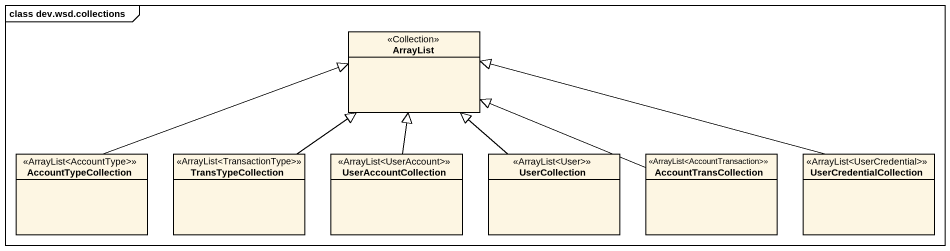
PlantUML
@startuml
mainframe class dev.wsd.collections
hide circle
hide empty members
class ArrayList <<Collection>>
class AccountTypeCollection <<ArrayListAccountType>>
class TransTypeCollection <<ArrayListTransactionType>>
class UserAccountCollection <<ArrayListUserAccount>>
class UserCollection <<ArrayListUser>>
class AccountTransCollection <<ArrayListAccountTransaction>>
class UserCredentialCollection <<ArrayListUserCredential>>
AccountTypeCollection -right-|> ArrayList
TransTypeCollection -up-|> ArrayList
UserAccountCollection -up-|> ArrayList
UserCollection -up-|> ArrayList
AccountTransCollection -left-|> ArrayList
UserCredentialCollection -left-|> ArrayList
@enduml
